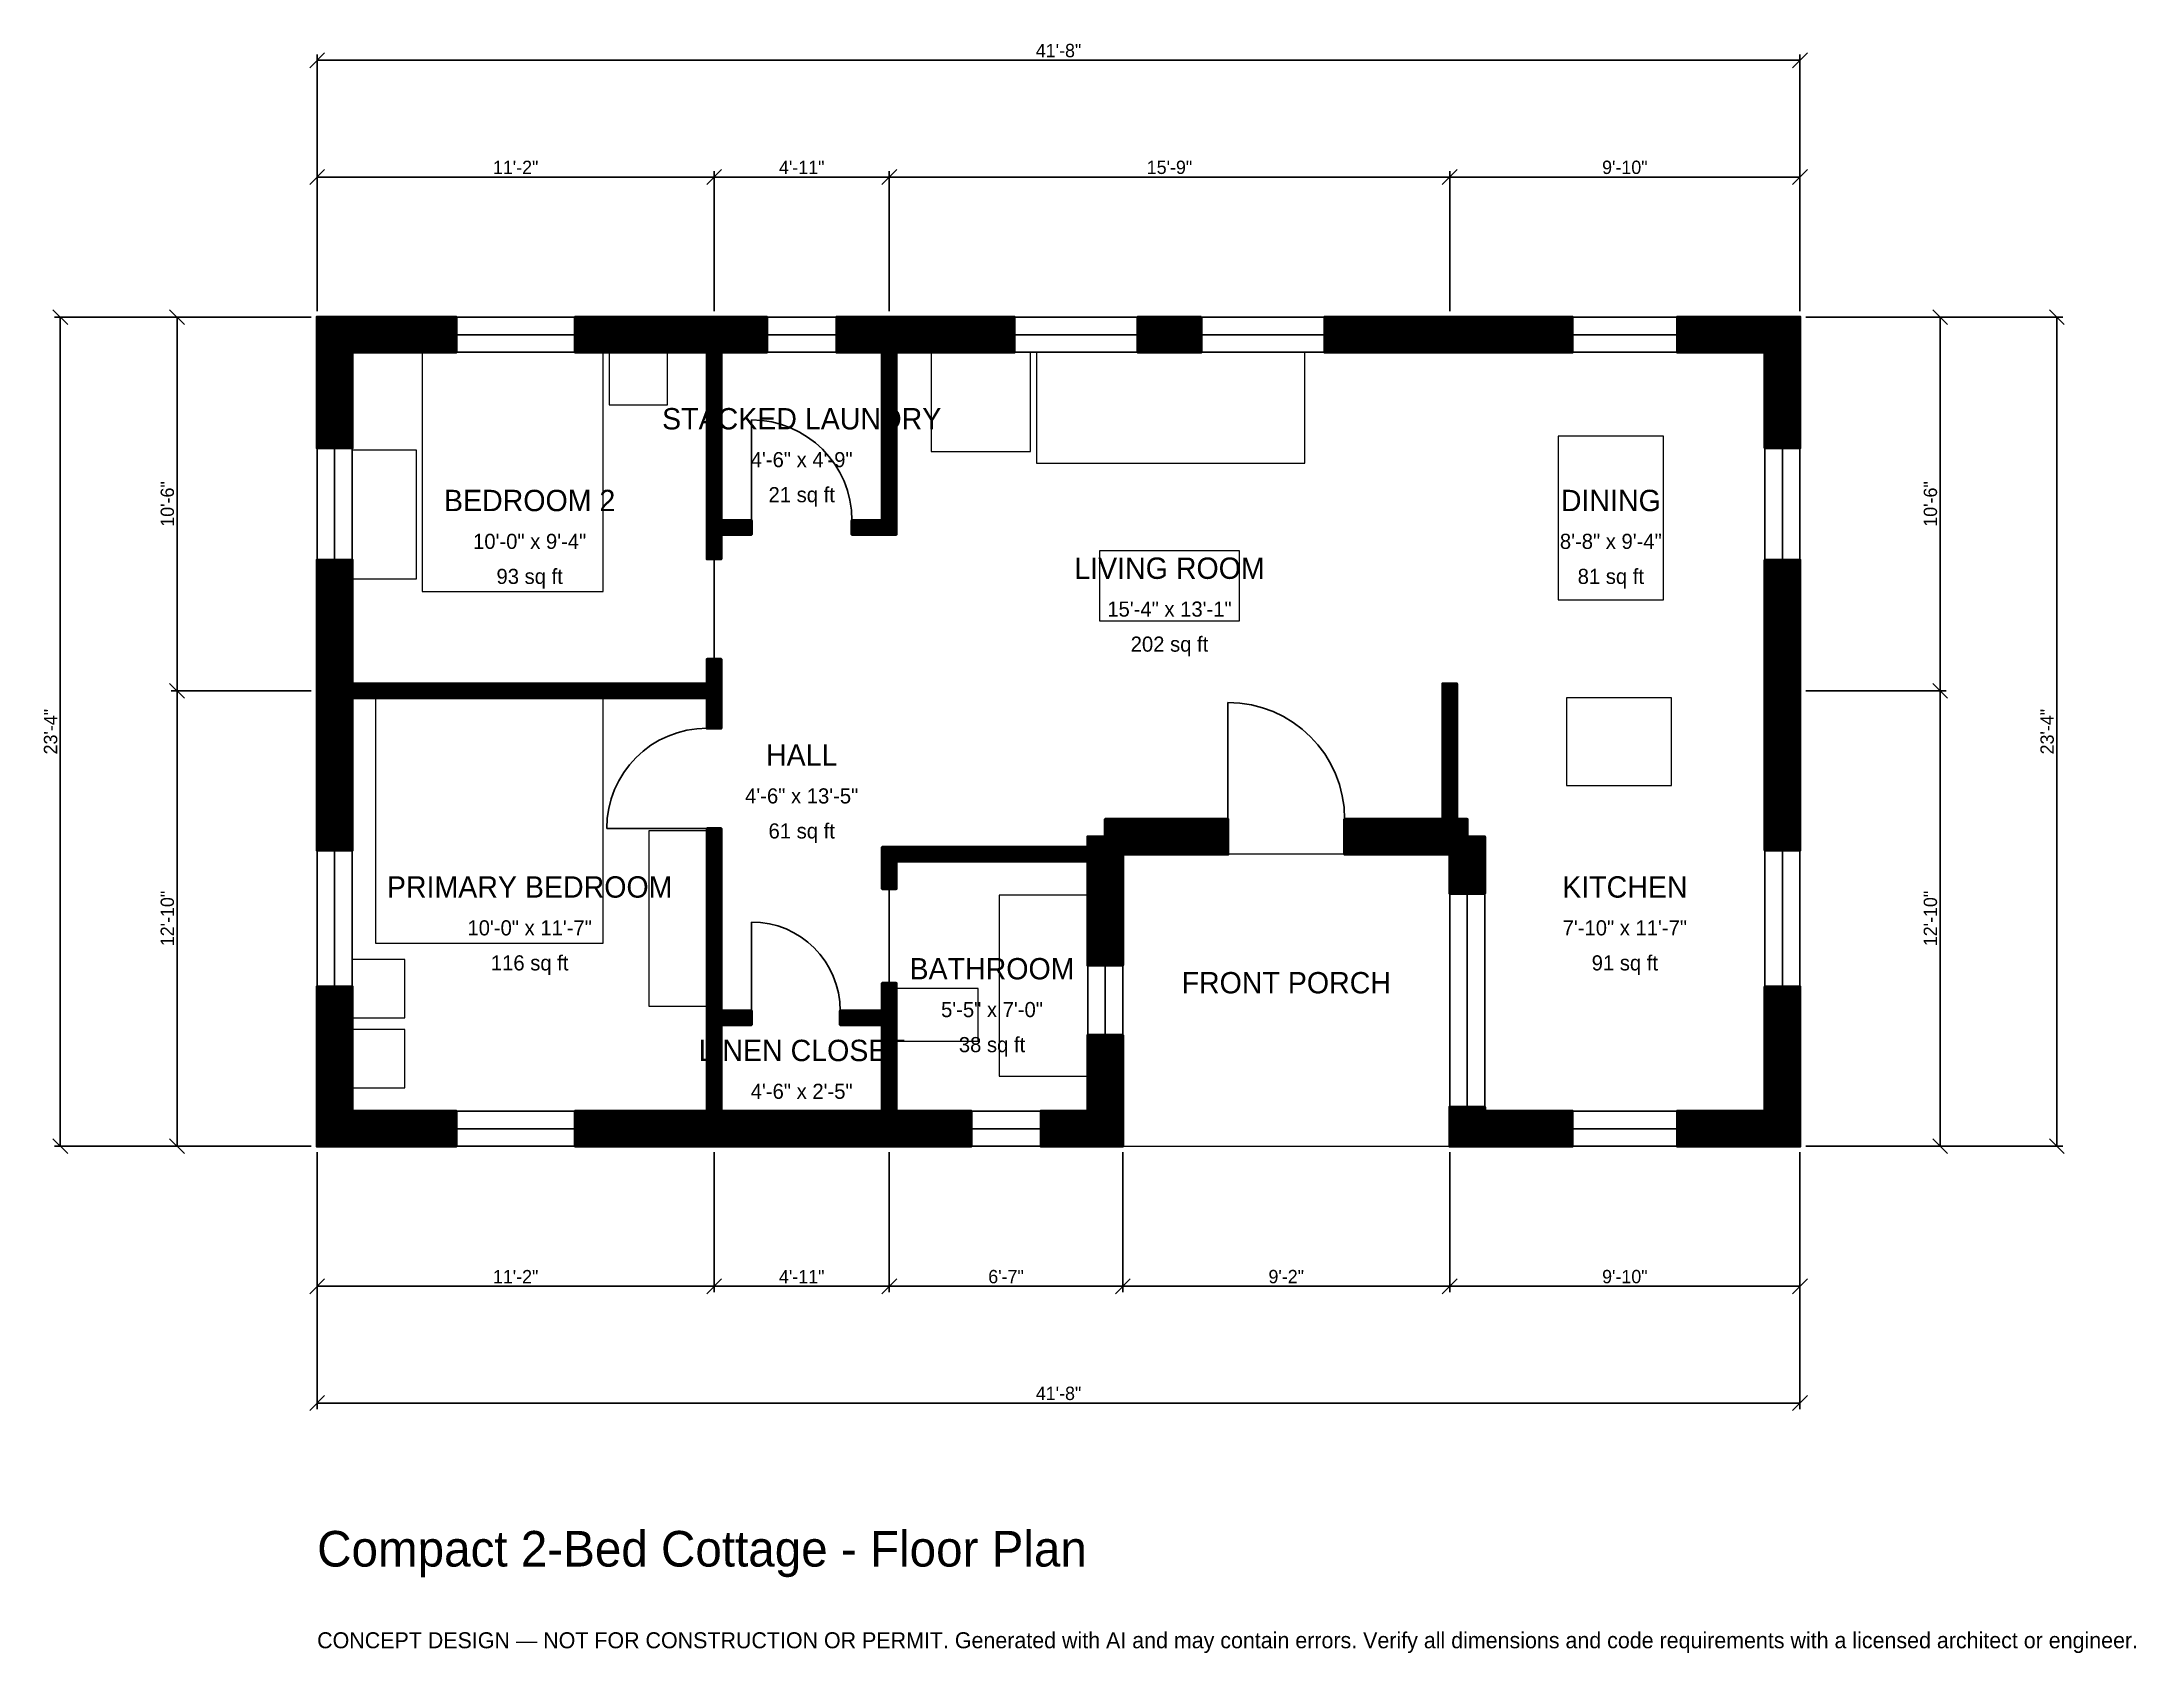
# Model space of a CAD drawing. Header units: inches. Extents: x -93 to 613, y -171 to 372.
import ezdxf
from ezdxf.enums import TextEntityAlignment as Align

# ---------------------------------------------------------------- set-up
doc = ezdxf.new("R2010")
doc.units = ezdxf.units.IN
doc.header["$MEASUREMENT"] = 0
doc.linetypes.add('DASHED', pattern=[0.6, 0.5, -0.1])
for name, color, linetype, lineweight in [('A-ANNO-DIMS', 1, 'Continuous', 13), ('A-ANNO-TEXT', 7, 'Continuous', 18), ('A-AREA-IDEN', 7, 'Continuous', 18), ('A-DOOR', 2, 'Continuous', 25), ('A-FLOR-FIXT', 9, 'Continuous', 13), ('A-FURN', 9, 'Continuous', 13), ('A-GLAZ', 4, 'Continuous', 25), ('A-SITE-PAVE', 8, 'Continuous', 13), ('A-WALL', 7, 'Continuous', 50), ('A-WALL-PATT', 8, 'Continuous', 13)]:
    doc.layers.add(name, color=color, linetype=linetype, lineweight=lineweight)
doc.dimstyles.new('PLAN', dxfattribs={"dimtxt": 4.5, "dimasz": 3, "dimexe": 2, "dimexo": 2, "dimgap": 1, "dimtad": 1, "dimdec": 0, "dimlunit": 4, "dimtsz": 2.5, "dimcen": 2.5, "dimclrd": 1, "dimclre": 1, "dimazin": 3, "dimtfac": 1, "dimtmove": 0, "dimatfit": 3})

msp = doc.modelspace()

# ---------------------------------------------------------------- hatches: boundary and pattern name
at = {"layer": 'A-WALL-PATT'}
h = msp.add_hatch(dxfattribs=at)
h.set_pattern_fill('ANSI31', color=8, scale=0.8)
h.paths.add_polyline_path([(190.5512, 0), (190.5512, 0), (187.0079, 0), (139.7638, 0), (136.2205, 0), (136.2205, 0), (131.4961, 0), (131.4961, 0), (127.9528, 0), (87.0079, 0), (87.0079, 11.811), (127.9528, 11.811), (131.4961, 11.811), (131.4961, 40.9449), (131.4961, 45.6693), (131.4961, 107.0866), (136.2205, 107.0866), (136.2205, 45.6693), (146.4567, 45.6693), (146.4567, 40.9449), (136.2205, 40.9449), (136.2205, 11.811), (139.7638, 11.811), (187.0079, 11.811), (190.5512, 11.811), (190.5512, 40.9449), (176.378, 40.9449), (176.378, 45.6693), (190.5512, 45.6693), (190.5512, 54.9213), (195.2756, 54.9213), (195.2756, 45.6693), (195.2756, 40.9449), (195.2756, 11.811), (198.8189, 11.811), (220.4724, 11.811), (220.4724, 0), (198.8189, 0), (195.2756, 0), (195.2756, 0), (190.5512, 0)])
h.paths.add_polyline_path([(11.811, 0), (11.811, 0), (0, 0), (0, 0), (0, 0), (0, 11.811), (0, 11.811), (0, 53.7402), (11.811, 53.7402), (11.811, 11.811), (46.8504, 11.811), (46.8504, 0), (11.811, 0)])
h.paths.add_polyline_path([(0, 147.6378), (0, 151.1811), (0, 151.1811), (0, 155.9055), (0, 155.9055), (0, 159.4488), (0, 197.6378), (11.811, 197.6378), (11.811, 159.4488), (11.811, 155.9055), (131.4961, 155.9055), (131.4961, 164.1732), (136.2205, 164.1732), (136.2205, 155.9055), (136.2205, 151.1811), (136.2205, 140.9449), (131.4961, 140.9449), (131.4961, 151.1811), (11.811, 151.1811), (11.811, 147.6378), (11.811, 99.8031), (0, 99.8031), (0, 147.6378)])
h.paths.add_polyline_path([(0, 267.7165), (0, 267.7165), (0, 279.5276), (0, 279.5276), (0, 279.5276), (11.811, 279.5276), (11.811, 279.5276), (46.8504, 279.5276), (46.8504, 267.7165), (11.811, 267.7165), (11.811, 235.4331), (0, 235.4331), (0, 267.7165)])
h.paths.add_polyline_path([(127.9528, 279.5276), (131.4961, 279.5276), (131.4961, 279.5276), (136.2205, 279.5276), (136.2205, 279.5276), (139.7638, 279.5276), (151.5748, 279.5276), (151.5748, 267.7165), (139.7638, 267.7165), (136.2205, 267.7165), (136.2205, 211.0236), (146.4567, 211.0236), (146.4567, 206.2992), (136.2205, 206.2992), (136.2205, 206.2992), (136.2205, 198.0315), (131.4961, 198.0315), (131.4961, 206.2992), (131.4961, 206.2992), (131.4961, 211.0236), (131.4961, 267.7165), (127.9528, 267.7165), (87.0079, 267.7165), (87.0079, 279.5276), (127.9528, 279.5276)])
h.paths.add_polyline_path([(187.0079, 279.5276), (190.5512, 279.5276), (190.5512, 279.5276), (195.2756, 279.5276), (195.2756, 279.5276), (198.8189, 279.5276), (235.0394, 279.5276), (235.0394, 267.7165), (198.8189, 267.7165), (195.2756, 267.7165), (195.2756, 211.0236), (195.2756, 206.2992), (195.2756, 206.2992), (190.5512, 206.2992), (190.5512, 206.2992), (180.315, 206.2992), (180.315, 211.0236), (190.5512, 211.0236), (190.5512, 267.7165), (187.0079, 267.7165), (175.1969, 267.7165), (175.1969, 279.5276), (187.0079, 279.5276)])
h.paths.add_polyline_path([(298.0315, 279.5276), (298.0315, 267.7165), (276.7717, 267.7165), (276.7717, 279.5276), (298.0315, 279.5276)])
h.paths.add_polyline_path([(375.9843, 279.5276), (387.7953, 279.5276), (423.2283, 279.5276), (423.2283, 267.7165), (387.7953, 267.7165), (375.9843, 267.7165), (339.7638, 267.7165), (339.7638, 279.5276), (375.9843, 279.5276)])
h.paths.add_polyline_path([(488.189, 279.5276), (488.189, 279.5276), (500, 279.5276), (500, 279.5276), (500, 279.5276), (500, 267.7165), (500, 267.7165), (500, 235.4331), (488.189, 235.4331), (488.189, 267.7165), (458.6614, 267.7165), (458.6614, 279.5276), (488.189, 279.5276)])
h.paths.add_polyline_path([(500, 159.4488), (500, 147.6378), (500, 99.8031), (488.189, 99.8031), (488.189, 147.6378), (488.189, 159.4488), (488.189, 197.6378), (500, 197.6378), (500, 159.4488)])
h.paths.add_polyline_path([(500, 11.811), (500, 11.811), (500, 0), (500, 0), (500, 0), (488.189, 0), (488.189, 0), (458.6614, 0), (458.6614, 11.811), (488.189, 11.811), (488.189, 53.7402), (500, 53.7402), (500, 11.811)])
h.paths.add_polyline_path([(393.7008, 0), (393.7008, 0), (381.8898, 0), (381.8898, 0), (381.8897, 0), (381.8897, 11.811), (381.8898, 11.811), (381.8898, 13.189), (393.7008, 13.189), (393.7008, 11.811), (423.2283, 11.811), (423.2283, 0), (393.7008, 0)])
h.paths.add_polyline_path([(381.8898, 96.063), (381.8897, 96.063), (381.8897, 98.4252), (379.5276, 98.4252), (379.5276, 98.4252), (346.4567, 98.4252), (346.4567, 110.2362), (379.5276, 110.2362), (379.5276, 155.9055), (384.252, 155.9055), (384.252, 110.2362), (387.7953, 110.2362), (387.7953, 104.3307), (393.7008, 104.3307), (393.7008, 85.2362), (381.8898, 85.2362), (381.8898, 96.063)])
h.paths.add_polyline_path([(274.0157, 98.4252), (274.0157, 98.4252), (271.6536, 98.4252), (271.6536, 96.063), (271.6535, 96.063), (271.6535, 61.0236), (259.8425, 61.0236), (259.8425, 96.063), (195.2756, 96.063), (195.2756, 86.811), (190.5512, 86.811), (190.5512, 96.063), (190.5512, 100.7874), (195.2756, 100.7874), (259.8425, 100.7874), (259.8425, 104.3307), (265.748, 104.3307), (265.748, 110.2362), (307.0866, 110.2362), (307.0866, 98.4252), (274.0157, 98.4252)])
h.paths.add_polyline_path([(271.6535, 11.811), (271.6536, 11.811), (271.6536, 0), (271.6535, 0), (271.6535, 0), (259.8425, 0), (259.8425, 0), (244.0945, 0), (244.0945, 11.811), (259.8425, 11.811), (259.8425, 37.4016), (271.6535, 37.4016), (271.6535, 11.811)])

# ---------------------------------------------------------------- linework, layer by layer
at = {"layer": 'A-DOOR'}
for p, q in [((146.4567, 211.0236), (146.4567, 244.8819)), ((133.8583, 164.1732), (133.8583, 198.0315)), ((307.0866, 110.2362), (307.0866, 149.6063)), ((131.4961, 107.0866), (97.6378, 107.0866)), ((192.9134, 54.9213), (192.9134, 86.811)), ((146.4567, 45.6693), (146.4567, 75.5906))]:
    msp.add_line(p, q, dxfattribs=at)
for centre, radius, start, end in [((146.4567, 211.0236), 33.8583, 0, 90), ((307.0866, 110.2362), 39.3701, 0, 90), ((131.4961, 107.0866), 33.8583, 90, 180), ((146.4567, 45.6693), 29.9213, 0, 90)]:
    msp.add_arc(centre, radius, start, end, dxfattribs=at)
at = {"layer": 'A-FLOR-FIXT'}
for points in [[(229.9213, 23.622), (259.8425, 23.622), (259.8425, 84.6457), (229.9213, 84.6457)], [(195.2756, 35.4331), (222.8346, 35.4331), (222.8346, 53.1496), (195.2756, 53.1496)]]:
    msp.add_lwpolyline(points, close=True, dxfattribs=at)
at = {"layer": 'A-FURN'}
for points in [[(35.4331, 187.0079), (96.4567, 187.0079), (96.4567, 267.7165), (35.4331, 267.7165)], [(98.4252, 250), (118.1102, 250), (118.1102, 267.7165), (98.4252, 267.7165)], [(207.0866, 234.252), (240.5512, 234.252), (240.5512, 267.7165), (207.0866, 267.7165)], [(242.5197, 230.315), (333.0709, 230.315), (333.0709, 267.7165), (242.5197, 267.7165)], [(11.811, 191.3386), (33.4646, 191.3386), (33.4646, 234.6457), (11.811, 234.6457)], [(418.5039, 184.252), (453.937, 184.252), (453.937, 239.3701), (418.5039, 239.3701)], [(263.7795, 177.1654), (311.0236, 177.1654), (311.0236, 200.7874), (263.7795, 200.7874)], [(19.685, 68.5039), (96.4567, 68.5039), (96.4567, 151.1811), (19.685, 151.1811)], [(421.2598, 121.6535), (456.6929, 121.6535), (456.6929, 151.1811), (421.2598, 151.1811)], [(111.811, 47.2441), (131.4961, 47.2441), (131.4961, 106.2992), (111.811, 106.2992)], [(11.811, 43.3071), (29.5276, 43.3071), (29.5276, 62.9921), (11.811, 62.9921)], [(11.811, 19.685), (29.5276, 19.685), (29.5276, 39.3701), (11.811, 39.3701)]]:
    msp.add_lwpolyline(points, close=True, dxfattribs=at)
at = {"layer": 'A-GLAZ'}
for p, q in [((46.8504, 279.5276), (87.0079, 279.5276)), ((151.5748, 279.5276), (175.1969, 279.5276)), ((235.0394, 279.5276), (276.7717, 279.5276)), ((298.0315, 279.5276), (339.7638, 279.5276)), ((423.2283, 279.5276), (458.6614, 279.5276)), ((46.8504, 273.622), (87.0079, 273.622)), ((151.5748, 273.622), (175.1969, 273.622)), ((235.0394, 273.622), (276.7717, 273.622)), ((298.0315, 273.622), (339.7638, 273.622)), ((423.2283, 273.622), (458.6614, 273.622)), ((46.8504, 267.7165), (87.0079, 267.7165)), ((151.5748, 267.7165), (175.1969, 267.7165)), ((235.0394, 267.7165), (276.7717, 267.7165)), ((298.0315, 267.7165), (339.7638, 267.7165)), ((423.2283, 267.7165), (458.6614, 267.7165)), ((0, 197.6378), (0, 235.4331)), ((5.9055, 197.6378), (5.9055, 235.4331)), ((11.811, 197.6378), (11.811, 235.4331)), ((488.189, 197.6378), (488.189, 235.4331)), ((494.0945, 197.6378), (494.0945, 235.4331)), ((500, 197.6378), (500, 235.4331)), ((0, 53.7402), (0, 99.8031)), ((5.9055, 53.7402), (5.9055, 99.8031)), ((11.811, 53.7402), (11.811, 99.8031)), ((488.189, 53.7402), (488.189, 99.8031)), ((494.0945, 53.7402), (494.0945, 99.8031)), ((500, 53.7402), (500, 99.8031)), ((381.8898, 13.189), (381.8898, 85.2362)), ((387.7953, 13.189), (387.7953, 85.2362)), ((393.7008, 13.189), (393.7008, 85.2362)), ((259.8425, 37.4016), (259.8425, 61.0236)), ((265.748, 37.4016), (265.748, 61.0236)), ((271.6535, 37.4016), (271.6535, 61.0236)), ((46.8504, 11.811), (87.0079, 11.811)), ((220.4724, 11.811), (244.0945, 11.811)), ((423.2283, 11.811), (458.6614, 11.811)), ((46.8504, 5.9055), (87.0079, 5.9055)), ((46.8504, 0), (87.0079, 0)), ((220.4724, 5.9055), (244.0945, 5.9055)), ((220.4724, 0), (244.0945, 0)), ((423.2283, 5.9055), (458.6614, 5.9055)), ((423.2283, 0), (458.6614, 0))]:
    msp.add_line(p, q, dxfattribs=at)
at = {"layer": 'A-SITE-PAVE', "linetype": 'DASHED'}
msp.add_lwpolyline([(271.6535, 0), (381.8898, 0), (381.8898, 98.4252), (271.6535, 98.4252)], close=True, dxfattribs=at)
at = {"layer": 'A-WALL'}
for points in [[(0, 267.7165), (0, 267.7165), (0, 279.5276), (0, 279.5276), (0, 279.5276), (11.811, 279.5276), (11.811, 279.5276), (46.8504, 279.5276), (46.8504, 267.7165), (11.811, 267.7165), (11.811, 235.4331), (0, 235.4331), (0, 267.7165)], [(127.9528, 279.5276), (131.4961, 279.5276), (131.4961, 279.5276), (136.2205, 279.5276), (136.2205, 279.5276), (139.7638, 279.5276), (151.5748, 279.5276), (151.5748, 267.7165), (139.7638, 267.7165), (136.2205, 267.7165), (136.2205, 211.0236), (146.4567, 211.0236), (146.4567, 206.2992), (136.2205, 206.2992), (136.2205, 206.2992), (136.2205, 198.0315), (131.4961, 198.0315), (131.4961, 206.2992), (131.4961, 206.2992), (131.4961, 211.0236), (131.4961, 267.7165), (127.9528, 267.7165), (87.0079, 267.7165), (87.0079, 279.5276), (127.9528, 279.5276)], [(187.0079, 279.5276), (190.5512, 279.5276), (190.5512, 279.5276), (195.2756, 279.5276), (195.2756, 279.5276), (198.8189, 279.5276), (235.0394, 279.5276), (235.0394, 267.7165), (198.8189, 267.7165), (195.2756, 267.7165), (195.2756, 211.0236), (195.2756, 206.2992), (195.2756, 206.2992), (190.5512, 206.2992), (190.5512, 206.2992), (180.315, 206.2992), (180.315, 211.0236), (190.5512, 211.0236), (190.5512, 267.7165), (187.0079, 267.7165), (175.1969, 267.7165), (175.1969, 279.5276), (187.0079, 279.5276)], [(298.0315, 279.5276), (298.0315, 267.7165), (276.7717, 267.7165), (276.7717, 279.5276), (298.0315, 279.5276)], [(375.9843, 279.5276), (387.7953, 279.5276), (423.2283, 279.5276), (423.2283, 267.7165), (387.7953, 267.7165), (375.9843, 267.7165), (339.7638, 267.7165), (339.7638, 279.5276), (375.9843, 279.5276)], [(488.189, 279.5276), (488.189, 279.5276), (500, 279.5276), (500, 279.5276), (500, 279.5276), (500, 267.7165), (500, 267.7165), (500, 235.4331), (488.189, 235.4331), (488.189, 267.7165), (458.6614, 267.7165), (458.6614, 279.5276), (488.189, 279.5276)], [(0, 147.6378), (0, 151.1811), (0, 151.1811), (0, 155.9055), (0, 155.9055), (0, 159.4488), (0, 197.6378), (11.811, 197.6378), (11.811, 159.4488), (11.811, 155.9055), (131.4961, 155.9055), (131.4961, 164.1732), (136.2205, 164.1732), (136.2205, 155.9055), (136.2205, 151.1811), (136.2205, 140.9449), (131.4961, 140.9449), (131.4961, 151.1811), (11.811, 151.1811), (11.811, 147.6378), (11.811, 99.8031), (0, 99.8031), (0, 147.6378)], [(500, 159.4488), (500, 147.6378), (500, 99.8031), (488.189, 99.8031), (488.189, 147.6378), (488.189, 159.4488), (488.189, 197.6378), (500, 197.6378), (500, 159.4488)], [(381.8898, 96.063), (381.8897, 96.063), (381.8897, 98.4252), (379.5276, 98.4252), (379.5276, 98.4252), (346.4567, 98.4252), (346.4567, 110.2362), (379.5276, 110.2362), (379.5276, 155.9055), (384.252, 155.9055), (384.252, 110.2362), (387.7953, 110.2362), (387.7953, 104.3307), (393.7008, 104.3307), (393.7008, 85.2362), (381.8898, 85.2362), (381.8898, 96.063)], [(190.5512, 0), (190.5512, 0), (187.0079, 0), (139.7638, 0), (136.2205, 0), (136.2205, 0), (131.4961, 0), (131.4961, 0), (127.9528, 0), (87.0079, 0), (87.0079, 11.811), (127.9528, 11.811), (131.4961, 11.811), (131.4961, 40.9449), (131.4961, 45.6693), (131.4961, 107.0866), (136.2205, 107.0866), (136.2205, 45.6693), (146.4567, 45.6693), (146.4567, 40.9449), (136.2205, 40.9449), (136.2205, 11.811), (139.7638, 11.811), (187.0079, 11.811), (190.5512, 11.811), (190.5512, 40.9449), (176.378, 40.9449), (176.378, 45.6693), (190.5512, 45.6693), (190.5512, 54.9213), (195.2756, 54.9213), (195.2756, 45.6693), (195.2756, 40.9449), (195.2756, 11.811), (198.8189, 11.811), (220.4724, 11.811), (220.4724, 0), (198.8189, 0), (195.2756, 0), (195.2756, 0), (190.5512, 0)], [(274.0157, 98.4252), (274.0157, 98.4252), (271.6536, 98.4252), (271.6536, 96.063), (271.6535, 96.063), (271.6535, 61.0236), (259.8425, 61.0236), (259.8425, 96.063), (195.2756, 96.063), (195.2756, 86.811), (190.5512, 86.811), (190.5512, 96.063), (190.5512, 100.7874), (195.2756, 100.7874), (259.8425, 100.7874), (259.8425, 104.3307), (265.748, 104.3307), (265.748, 110.2362), (307.0866, 110.2362), (307.0866, 98.4252), (274.0157, 98.4252)], [(11.811, 0), (11.811, 0), (0, 0), (0, 0), (0, 0), (0, 11.811), (0, 11.811), (0, 53.7402), (11.811, 53.7402), (11.811, 11.811), (46.8504, 11.811), (46.8504, 0), (11.811, 0)], [(500, 11.811), (500, 11.811), (500, 0), (500, 0), (500, 0), (488.189, 0), (488.189, 0), (458.6614, 0), (458.6614, 11.811), (488.189, 11.811), (488.189, 53.7402), (500, 53.7402), (500, 11.811)], [(271.6535, 11.811), (271.6536, 11.811), (271.6536, 0), (271.6535, 0), (271.6535, 0), (259.8425, 0), (259.8425, 0), (244.0945, 0), (244.0945, 11.811), (259.8425, 11.811), (259.8425, 37.4016), (271.6535, 37.4016), (271.6535, 11.811)], [(393.7008, 0), (393.7008, 0), (381.8898, 0), (381.8898, 0), (381.8897, 0), (381.8897, 11.811), (381.8898, 11.811), (381.8898, 13.189), (393.7008, 13.189), (393.7008, 11.811), (423.2283, 11.811), (423.2283, 0), (393.7008, 0)]]:
    msp.add_lwpolyline(points, close=True, dxfattribs=at)

# ---------------------------------------------------------------- texts
at = {"layer": 'A-ANNO-TEXT'}
for s, height, p in [('Compact 2-Bed Cottage - Floor Plan', 12, (0, -141.7323)), ('CONCEPT DESIGN — NOT FOR CONSTRUCTION OR PERMIT. Generated with AI and may contain errors. Verify all dimensions and code requirements with a licensed architect or engineer.', 5.4, (0, -169.2913))]:
    msp.add_text(s, height=height, dxfattribs=at).set_placement(p)
at = {"layer": 'A-AREA-IDEN'}
for s, height, p in [('STACKED LAUNDRY', 7.2, (163.3858, 245.2756)), ('4\'-6" x 4\'-9"', 5.1, (163.3858, 231.4961)), ('BEDROOM 2', 7.2, (71.6535, 217.7165)), ('21 sq ft', 5.1, (163.3858, 219.685)), ('DINING', 7.2, (436.2205, 217.7165)), ('10\'-0" x 9\'-4"', 5.1, (71.6535, 203.937)), ('8\'-8" x 9\'-4"', 5.1, (436.2205, 203.937)), ('LIVING ROOM', 7.2, (287.4016, 194.8819)), ('93 sq ft', 5.1, (71.6535, 192.126)), ('81 sq ft', 5.1, (436.2205, 192.126)), ('15\'-4" x 13\'-1"', 5.1, (287.4016, 181.1024)), ('202 sq ft', 5.1, (287.4016, 169.2913)), ('HALL', 7.2, (163.3858, 131.8898)), ('4\'-6" x 13\'-5"', 5.1, (163.3858, 118.1102)), ('61 sq ft', 5.1, (163.3858, 106.2992)), ('PRIMARY BEDROOM', 7.2, (71.6535, 87.4016)), ('KITCHEN', 7.2, (440.9449, 87.4016)), ('10\'-0" x 11\'-7"', 5.1, (71.6535, 73.622)), ('7\'-10" x 11\'-7"', 5.1, (440.9449, 73.622)), ('116 sq ft', 5.1, (71.6535, 61.811)), ('91 sq ft', 5.1, (440.9449, 61.811)), ('BATHROOM', 7.2, (227.5591, 59.8425)), ('FRONT PORCH', 7.2, (326.7717, 55.1181)), ('5\'-5" x 7\'-0"', 5.1, (227.5591, 46.063)), ('LINEN CLOSET', 7.2, (163.3858, 32.2835)), ('38 sq ft', 5.1, (227.5591, 34.252)), ('4\'-6" x 2\'-5"', 5.1, (163.3858, 18.5039)), ('11 sq ft', 5.1, (163.3858, 6.6929))]:
    msp.add_text(s, height=height, dxfattribs=at).set_placement(p, align=Align.MIDDLE_CENTER)

# ---------------------------------------------------------------- dimensions: what is measured, and where the dimension line sits
at = {"layer": 'A-ANNO-DIMS'}
for base, p1, p2, text in [((0, 366.1417), (0, 279.5276), (500, 279.5276), '41\'-8"'), ((0, 326.7717), (0, 279.5276), (133.8583, 279.5276), '11\'-2"'), ((133.8583, 326.7717), (133.8583, 279.5276), (192.9134, 279.5276), '4\'-11"'), ((192.9134, 326.7717), (192.9134, 279.5276), (381.8898, 279.5276), '15\'-9"'), ((381.8898, 326.7717), (381.8898, 279.5276), (500, 279.5276), '9\'-10"'), ((0, -47.2441), (0, 0), (133.8583, 0), '11\'-2"'), ((0, -86.6142), (0, 0), (500, 0), '41\'-8"'), ((133.8583, -47.2441), (133.8583, 0), (192.9134, 0), '4\'-11"'), ((192.9134, -47.2441), (192.9134, 0), (271.6535, 0), '6\'-7"'), ((271.6535, -47.2441), (271.6535, 0), (381.8898, 0), '9\'-2"'), ((381.8898, -47.2441), (381.8898, 0), (500, 0), '9\'-10"')]:
    msp.add_linear_dim(base=base, p1=p1, p2=p2, text=text, dimstyle='PLAN', dxfattribs=at).render()
for base, p1, p2, text in [((-86.6142, 0), (0, 0), (0, 279.5276), '23\'-4"'), ((-47.2441, 153.5433), (0, 153.5433), (0, 279.5276), '10\'-6"'), ((547.2441, 153.5433), (500, 153.5433), (500, 279.5276), '10\'-6"'), ((586.6142, 0), (500, 0), (500, 279.5276), '23\'-4"'), ((-47.2441, 0), (0, 0), (0, 153.5433), '12\'-10"'), ((547.2441, 0), (500, 0), (500, 153.5433), '12\'-10"')]:
    msp.add_linear_dim(base=base, p1=p1, p2=p2, angle=90, text=text, dimstyle='PLAN', dxfattribs=at).render()

doc.saveas('drawing.dxf')
